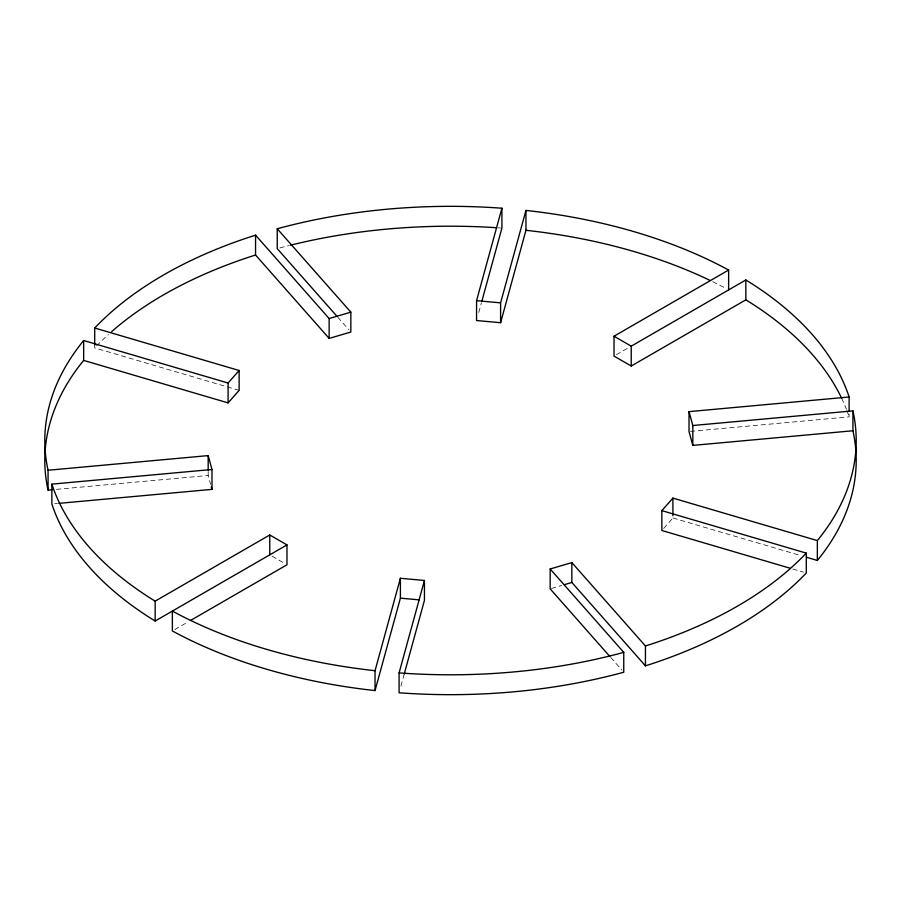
<?xml version="1.0" encoding="UTF-8"?>
<svg xmlns="http://www.w3.org/2000/svg" width="901" height="901" viewBox="0 0 901 901"><rect width="100%" height="100%" fill="white"/><g stroke="black" fill="none" stroke-linecap="round" stroke-linejoin="round"><path stroke-width="0.68" stroke-dasharray="4.5 3.38" d="M478.769 312.489L481.337 303.119M400.922 686.078L404.234 674.027M663.71 528.414L672.912 517.985L672.912 515.327M616.43 354.701L628.493 347.73M174.771 629.562L188.05 621.904M551.446 588.477L561.65 585.47M56.425 489.356L208.176 475.48L210.597 484.31M690.414 431.388L849.125 416.87L849.125 412.895M54.657 503.749L57.45 503.49M239.137 390.37L94.706 347.887L94.706 345.241M672.912 517.985L801.147 555.703M792.801 569.015L803.591 572.191M272.068 556.165L284.682 563.452M337.796 317.253L348.969 329.912M610.72 657.46L621.893 670.119M208.176 471.505L208.176 475.48M96.576 345.928A405.698 234.226 0 0 1 108.525 334.417M279.839 247.944A405.698 234.226 0 0 1 288.984 245.568M497.836 227.807A405.698 234.226 0 0 1 500.551 227.998M712.668 281.686A405.698 234.226 0 0 1 726.24 288.624M841.692 398.355A405.698 234.226 0 0 1 846.467 409.426M846.94 410.665A405.698 234.226 0 0 1 849.125 416.87"/><path stroke-width="1.35" d="M375.041 670.704A405.698 234.226 0 0 1 172.361 611.081L172.361 630.959A405.698 234.226 0 0 0 375.041 690.583L375.041 670.704L400.404 578.273L424.439 580.469L424.439 600.348L404.234 674.027M728.639 289.919L728.639 270.041A405.698 234.226 0 0 0 525.959 210.417L525.959 230.296L500.596 322.727L476.561 320.531L476.561 300.652L501.913 208.221A405.698 234.226 0 0 0 277.238 228.764L277.238 248.642L336.861 316.195M375.041 690.583L400.404 598.151L400.404 578.273M481.708 301.779L501.913 228.099L501.913 208.221M790.098 568.227L661.863 530.498L661.863 510.63L806.294 553.113L806.294 572.991A405.698 234.226 0 0 1 645.443 665.85L645.443 645.983L571.853 562.596L550.162 568.97L623.762 652.358L623.762 672.236A405.698 234.226 0 0 1 399.087 692.779L399.087 672.901L424.439 580.469M500.596 322.727L500.596 302.849L525.959 210.417M228.088 383.015L83.658 340.533L83.658 360.411L228.088 402.893L228.088 383.015L239.137 370.502L94.706 328.009L94.706 345.241M228.088 402.893L239.137 390.37L239.137 370.502M661.863 510.63L672.912 498.107L817.342 540.589L817.342 560.467L806.553 557.291M286.98 544.902L155.152 621.026L155.152 601.147L269.771 534.969L286.98 544.902L286.98 564.781L190.46 620.507M630.914 346.344L745.848 279.974L745.848 299.853L631.229 366.031L614.02 356.098L614.02 336.219L728.639 270.041M255.557 235.15L329.147 318.537L350.838 312.151L350.838 332.03L329.147 338.404L255.557 255.017L255.557 235.15A405.698 234.226 0 0 0 94.706 328.009M564.206 584.715L571.853 582.463L645.443 665.85M52.247 489.739L48.068 490.121L48.068 470.243L208.176 455.602L211.983 469.489L211.983 489.367L58.835 503.366M689.017 411.633L692.824 425.52L852.932 410.879L852.932 430.757L692.824 445.398L689.017 431.511L689.017 411.633L849.125 396.992L849.125 411.577M155.152 621.026A405.698 234.226 0 0 1 51.875 504.008L51.875 484.13L211.983 469.489M476.561 300.652L500.596 302.849M400.404 598.151L419.1 599.852M614.02 336.219L631.229 346.153L631.229 366.031M277.238 228.764L350.838 312.151M609.786 656.401L550.162 588.849L550.162 568.97M211.284 486.844L211.983 489.367M692.824 425.52L692.824 445.398M672.912 498.107L672.912 515.327M571.853 562.596L571.853 582.463M329.147 318.537L329.147 338.404M269.771 534.969L269.771 554.847M208.176 455.602L208.176 470.187M852.932 430.757A405.698 234.226 0 0 1 817.342 560.467M48.068 490.121A405.698 234.226 0 0 1 83.658 360.411M111.69 331.602A405.698 234.226 0 0 1 255.557 255.017M290.291 245.241A405.698 234.226 0 0 1 496.474 227.716M525.959 230.296A405.698 234.226 0 0 1 710.146 280.459M745.848 299.853A405.698 234.226 0 0 1 841.692 398.355M852.932 410.879A405.698 234.226 0 0 1 817.342 540.589M806.294 553.113A405.698 234.226 0 0 1 645.443 645.983M623.762 652.358A405.698 234.226 0 0 1 399.087 672.901M155.152 601.147A405.698 234.226 0 0 1 51.875 484.13M48.068 470.243A405.698 234.226 0 0 1 83.658 340.533M745.848 279.974A405.698 234.226 0 0 1 849.125 396.992"/></g></svg>
